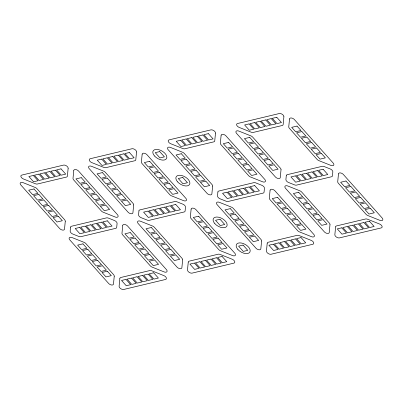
<?xml version="1.0" encoding="UTF-8"?>
<svg xmlns="http://www.w3.org/2000/svg" width="403" height="403" viewBox="0 0 403 403"><rect width="100%" height="100%" fill="white"/><g stroke="black" fill="none" stroke-linecap="round" stroke-linejoin="round"><path stroke-width="0.6" d="M68.142 168.328L67.392 176.111A3.088 1.733 29.8 0 1 66.445 177.078L37.459 184.005A3.088 1.733 29.8 0 1 35.419 183.753L23.495 179.003A3.088 1.733 29.8 0 1 21.006 176.836A3.088 1.733 29.8 0 1 21.812 175.078L63.473 165.119A3.088 1.733 29.8 0 1 66.571 165.945A3.088 1.733 29.8 0 1 68.142 168.328M65.276 221.302L64.525 229.085A3.088 1.733 29.8 0 1 62.626 230.088A3.088 1.733 29.8 0 1 59.604 228.471L20.855 185.007A3.088 1.733 29.8 0 1 20.437 182.766A3.088 1.733 29.8 0 1 23.142 182.67L35.066 187.42A3.088 1.733 29.8 0 1 37 188.75L64.576 219.68A3.088 1.733 29.8 0 1 65.276 221.302M73.764 170.57L73.014 178.348A3.088 1.733 29.8 0 0 73.714 179.975L101.289 210.905A3.088 1.733 29.8 0 0 103.223 212.23L115.147 216.985A3.088 1.733 29.8 0 0 117.852 216.885A3.088 1.733 29.8 0 0 117.434 214.643L78.686 171.184A3.088 1.733 29.8 0 0 75.663 169.567A3.088 1.733 29.8 0 0 73.764 170.57M70.54 227.211L70.167 231.1A3.088 1.733 29.8 0 0 72.802 234.052L78.761 236.43A3.088 1.733 29.8 0 0 80.802 236.687L115.762 228.33A3.088 1.733 29.8 0 0 116.709 227.357L117.087 223.469A3.088 1.733 29.8 0 0 114.452 220.517L108.493 218.139A3.088 1.733 29.8 0 0 106.452 217.887L71.492 226.244A3.088 1.733 29.8 0 0 70.54 227.211M114.24 276.221L113.49 283.999A3.088 1.733 29.8 0 1 111.591 285.007A3.088 1.733 29.8 0 1 108.568 283.385L69.815 239.926A3.088 1.733 29.8 0 1 69.402 237.684A3.088 1.733 29.8 0 1 72.107 237.589L84.031 242.339A3.088 1.733 29.8 0 1 85.965 243.664L113.54 274.594A3.088 1.733 29.8 0 1 114.24 276.221M122.729 225.489L121.978 233.266A3.088 1.733 29.8 0 0 122.678 234.894L150.254 265.819A3.088 1.733 29.8 0 0 152.188 267.149L164.142 271.914A3.088 1.733 29.8 0 0 166.832 271.788A3.088 1.733 29.8 0 0 166.379 269.542L127.65 226.103A3.088 1.733 29.8 0 0 124.628 224.481A3.088 1.733 29.8 0 0 122.729 225.489M119.862 278.463L119.112 286.241A3.088 1.733 29.8 0 0 120.683 288.629A3.088 1.733 29.8 0 0 123.781 289.45L165.442 279.491A3.088 1.733 29.8 0 0 166.243 277.738A3.088 1.733 29.8 0 0 163.759 275.566L151.835 270.816A3.088 1.733 29.8 0 0 149.795 270.564L120.809 277.491A3.088 1.733 29.8 0 0 119.862 278.463M136.536 151.981L135.791 159.759A3.088 1.733 29.8 0 1 134.839 160.732L105.853 167.658A3.088 1.733 29.8 0 1 103.813 167.401L91.889 162.651A3.088 1.733 29.8 0 1 89.406 160.485A3.088 1.733 29.8 0 1 90.207 158.732L131.867 148.772A3.088 1.733 29.8 0 1 134.97 149.594A3.088 1.733 29.8 0 1 136.536 151.981M133.67 204.956L132.919 212.734A3.088 1.733 29.8 0 1 131.02 213.736A3.088 1.733 29.8 0 1 127.998 212.119L89.249 168.661A3.088 1.733 29.8 0 1 88.831 166.419A3.088 1.733 29.8 0 1 91.536 166.318L103.46 171.074A3.088 1.733 29.8 0 1 105.395 172.398L132.975 203.329A3.088 1.733 29.8 0 1 133.67 204.956M142.158 154.218L141.408 162.001A3.088 1.733 29.8 0 0 142.108 163.623L169.683 194.553A3.088 1.733 29.8 0 0 171.618 195.883L183.541 200.634A3.088 1.733 29.8 0 0 186.246 200.538A3.088 1.733 29.8 0 0 185.833 198.296L147.08 154.833A3.088 1.733 29.8 0 0 144.057 153.216A3.088 1.733 29.8 0 0 142.158 154.218M138.939 210.86L138.561 214.754A3.088 1.733 29.8 0 0 141.196 217.706L147.155 220.083A3.088 1.733 29.8 0 0 149.196 220.335L184.156 211.978A3.088 1.733 29.8 0 0 185.108 211.011L185.481 207.122A3.088 1.733 29.8 0 0 182.846 204.165L176.887 201.792A3.088 1.733 29.8 0 0 174.847 201.535L139.886 209.892A3.088 1.733 29.8 0 0 138.939 210.86M182.635 259.875L181.884 267.652A3.088 1.733 29.8 0 1 179.985 268.655A3.088 1.733 29.8 0 1 176.962 267.038L138.214 223.574A3.088 1.733 29.8 0 1 137.796 221.338A3.088 1.733 29.8 0 1 140.501 221.237L152.425 225.987A3.088 1.733 29.8 0 1 154.359 227.317L181.934 258.247A3.088 1.733 29.8 0 1 182.635 259.875M191.123 209.137L190.372 216.92A3.088 1.733 29.8 0 0 191.072 218.542L218.648 249.472A3.088 1.733 29.8 0 0 220.582 250.802L232.536 255.562A3.088 1.733 29.8 0 0 235.226 255.442A3.088 1.733 29.8 0 0 234.778 253.19L196.044 209.751A3.088 1.733 29.8 0 0 193.022 208.134A3.088 1.733 29.8 0 0 191.123 209.137M188.256 262.111L187.506 269.894A3.088 1.733 29.8 0 0 189.078 272.277A3.088 1.733 29.8 0 0 192.176 273.103L233.841 263.144A3.088 1.733 29.8 0 0 234.642 261.386A3.088 1.733 29.8 0 0 232.153 259.22L220.229 254.469A3.088 1.733 29.8 0 0 218.189 254.212L189.203 261.144A3.088 1.733 29.8 0 0 188.256 262.111M215.494 133.106L214.744 140.889A3.088 1.733 29.8 0 1 213.797 141.856L184.811 148.788A3.088 1.733 29.8 0 1 182.771 148.531L170.847 143.78A3.088 1.733 29.8 0 1 168.358 141.614A3.088 1.733 29.8 0 1 169.164 139.856L210.824 129.897A3.088 1.733 29.8 0 1 213.922 130.723A3.088 1.733 29.8 0 1 215.494 133.106M212.628 186.08L211.877 193.863A3.088 1.733 29.8 0 1 209.978 194.866A3.088 1.733 29.8 0 1 206.956 193.249L168.207 149.785A3.088 1.733 29.8 0 1 167.789 147.543A3.088 1.733 29.8 0 1 170.494 147.448L182.418 152.198A3.088 1.733 29.8 0 1 184.352 153.528L211.928 184.458A3.088 1.733 29.8 0 1 212.628 186.08M221.116 135.348L220.365 143.125A3.088 1.733 29.8 0 0 221.066 144.753L248.641 175.683A3.088 1.733 29.8 0 0 250.575 177.013L262.499 181.763A3.088 1.733 29.8 0 0 265.204 181.662A3.088 1.733 29.8 0 0 264.786 179.421L226.038 135.962A3.088 1.733 29.8 0 0 223.015 134.345A3.088 1.733 29.8 0 0 221.116 135.348M217.892 191.989L217.519 195.878A3.088 1.733 29.8 0 0 220.154 198.835L226.113 201.208A3.088 1.733 29.8 0 0 228.153 201.465L263.114 193.108A3.088 1.733 29.8 0 0 264.061 192.135L264.439 188.246A3.088 1.733 29.8 0 0 261.804 185.294L255.845 182.917A3.088 1.733 29.8 0 0 253.804 182.665L218.844 191.022A3.088 1.733 29.8 0 0 217.892 191.989M261.592 240.999L260.842 248.782A3.088 1.733 29.8 0 1 258.943 249.784A3.088 1.733 29.8 0 1 255.92 248.162L217.167 204.704A3.088 1.733 29.8 0 1 216.754 202.462A3.088 1.733 29.8 0 1 219.459 202.366L231.382 207.117A3.088 1.733 29.8 0 1 233.317 208.447L260.892 239.377A3.088 1.733 29.8 0 1 261.592 240.999M270.081 190.266L269.33 198.044A3.088 1.733 29.8 0 0 270.03 199.671L297.605 230.602A3.088 1.733 29.8 0 0 299.54 231.927L311.494 236.692A3.088 1.733 29.8 0 0 314.184 236.566A3.088 1.733 29.8 0 0 313.73 234.319L275.002 190.881A3.088 1.733 29.8 0 0 271.98 189.264A3.088 1.733 29.8 0 0 270.081 190.266M267.214 243.241L266.464 251.019A3.088 1.733 29.8 0 0 268.035 253.406A3.088 1.733 29.8 0 0 271.133 254.228L312.793 244.268A3.088 1.733 29.8 0 0 313.599 242.515A3.088 1.733 29.8 0 0 311.111 240.349L299.187 235.594A3.088 1.733 29.8 0 0 297.147 235.342L268.161 242.268A3.088 1.733 29.8 0 0 267.214 243.241M283.893 116.759L283.143 124.537A3.088 1.733 29.8 0 1 282.191 125.509L253.205 132.436A3.088 1.733 29.8 0 1 251.165 132.184L239.241 127.429A3.088 1.733 29.8 0 1 236.757 125.262A3.088 1.733 29.8 0 1 237.558 123.509L279.219 113.55A3.088 1.733 29.8 0 1 282.322 114.371A3.088 1.733 29.8 0 1 283.893 116.759M281.022 169.734L280.271 177.511A3.088 1.733 29.8 0 1 278.372 178.519A3.088 1.733 29.8 0 1 275.35 176.897L236.601 133.438A3.088 1.733 29.8 0 1 236.183 131.197A3.088 1.733 29.8 0 1 238.888 131.101L250.812 135.851A3.088 1.733 29.8 0 1 252.746 137.181L280.327 168.106A3.088 1.733 29.8 0 1 281.022 169.734M289.51 119.001L288.76 126.779A3.088 1.733 29.8 0 0 289.46 128.406L317.035 159.331A3.088 1.733 29.8 0 0 318.969 160.661L330.893 165.411A3.088 1.733 29.8 0 0 333.598 165.316A3.088 1.733 29.8 0 0 333.185 163.074L294.437 119.615A3.088 1.733 29.8 0 0 291.409 117.993A3.088 1.733 29.8 0 0 289.51 119.001M286.291 175.643L285.913 179.531A3.088 1.733 29.8 0 0 288.548 182.483L294.512 184.861A3.088 1.733 29.8 0 0 296.548 185.113L331.513 176.756A3.088 1.733 29.8 0 0 332.46 175.789L332.833 171.9A3.088 1.733 29.8 0 0 330.198 168.948L324.239 166.57A3.088 1.733 29.8 0 0 322.199 166.313L287.238 174.67A3.088 1.733 29.8 0 0 286.291 175.643M329.986 224.652L329.236 232.43A3.088 1.733 29.8 0 1 327.337 233.433A3.088 1.733 29.8 0 1 324.314 231.816L285.566 188.357A3.088 1.733 29.8 0 1 285.148 186.115A3.088 1.733 29.8 0 1 287.853 186.015L299.777 190.765A3.088 1.733 29.8 0 1 301.711 192.095L329.291 223.025A3.088 1.733 29.8 0 1 329.986 224.652M338.475 173.915L337.724 181.698A3.088 1.733 29.8 0 0 338.424 183.32L366 214.25A3.088 1.733 29.8 0 0 367.934 215.58L379.888 220.345A3.088 1.733 29.8 0 0 382.578 220.219A3.088 1.733 29.8 0 0 382.13 217.968L343.396 174.529A3.088 1.733 29.8 0 0 340.374 172.912A3.088 1.733 29.8 0 0 338.475 173.915M335.608 226.889L334.858 234.672A3.088 1.733 29.8 0 0 336.429 237.055A3.088 1.733 29.8 0 0 339.528 237.881L381.193 227.922A3.088 1.733 29.8 0 0 381.994 226.164A3.088 1.733 29.8 0 0 379.505 223.997L367.581 219.247A3.088 1.733 29.8 0 0 365.541 218.995L336.555 225.922A3.088 1.733 29.8 0 0 335.608 226.889M33.353 175.461L28.875 176.529L33.57 181.793L38.048 180.725L33.353 175.461M38.89 174.136L34.411 175.209L39.101 180.473L43.579 179.4L38.89 174.136M44.421 172.816L39.942 173.884L44.637 179.149L49.116 178.081L44.421 172.816M49.957 171.492L45.479 172.565L50.168 177.829L54.647 176.756L49.957 171.492M55.488 170.172L51.01 171.24L55.705 176.504L60.183 175.431L55.488 170.172M61.024 168.847L56.546 169.92L61.241 175.179L65.719 174.111L61.024 168.847M101.747 159.114L97.269 160.182L101.964 165.447L106.442 164.374L101.747 159.114M107.284 157.79L102.805 158.863L107.495 164.122L111.974 163.054L107.284 157.79M112.815 156.465L108.342 157.538L113.031 162.802L117.51 161.729L112.815 156.465M118.351 155.145L113.873 156.213L118.568 161.477L123.046 160.409L118.351 155.145M123.887 153.82L119.409 154.893L124.099 160.157L128.577 159.084L123.887 153.82M129.418 152.5L124.94 153.568L129.635 158.832L134.113 157.759L129.418 152.5M180.705 140.239L176.227 141.312L180.922 146.571L185.4 145.503L180.705 140.239M186.241 138.919L181.763 139.987L186.453 145.251L190.931 144.178L186.241 138.919M191.773 137.594L187.294 138.662L191.989 143.926L196.468 142.858L191.773 137.594M197.309 136.269L192.83 137.342L197.52 142.607L201.999 141.534L197.309 136.269M202.84 134.95L198.362 136.018L203.057 141.282L207.535 140.214L202.84 134.95M208.376 133.625L203.898 134.698L208.593 139.957L213.071 138.889L208.376 133.625M249.099 123.892L244.621 124.96L249.316 130.224L253.794 129.156L249.099 123.892M254.636 122.567L250.157 123.64L254.852 128.9L259.325 127.832L254.636 122.567M260.167 121.248L255.693 122.316L260.383 127.58L264.862 126.507L260.167 121.248M265.703 119.923L261.225 120.991L265.92 126.255L270.398 125.187L265.703 119.923M271.239 118.598L266.761 119.671L271.451 124.935L275.929 123.862L271.239 118.598M276.77 117.278L272.292 118.346L276.987 123.61L281.465 122.542L276.77 117.278M159.719 151.588L155.241 152.661L159.931 157.926L164.409 156.853L159.719 151.588M33.998 188.947L28.673 190.216L32.623 194.644L37.947 193.375L33.998 188.947M81.27 177.647L75.95 178.917L79.895 183.345L85.219 182.075L81.27 177.647M102.392 172.595L97.073 173.869L101.017 178.297L106.342 177.023L102.392 172.595M149.669 161.296L144.345 162.57L148.294 166.998L153.614 165.724L149.669 161.296M181.35 153.724L176.03 154.999L179.975 159.422L185.299 158.152L181.35 153.724M228.622 142.425L223.302 143.695L227.247 148.123L232.571 146.853L228.622 142.425M249.744 137.378L244.425 138.647L248.369 143.075L253.694 141.806L249.744 137.378M297.021 126.074L291.696 127.348L295.646 131.776L300.965 130.501L297.021 126.074M38.879 194.417L33.555 195.692L37.504 200.12L42.824 198.845L38.879 194.417M86.151 183.118L80.827 184.393L84.776 188.821L90.096 187.546L86.151 183.118M107.274 178.071L101.949 179.34L105.898 183.768L111.223 182.499L107.274 178.071M154.545 166.771L149.221 168.041L153.17 172.469L158.495 171.199L154.545 166.771M186.231 159.195L180.907 160.47L184.856 164.898L190.176 163.623L186.231 159.195M233.503 147.896L228.179 149.17L232.128 153.598L237.453 152.324L233.503 147.896M254.625 142.848L249.301 144.118L253.25 148.546L258.575 147.276L254.625 142.848M301.897 131.549L296.573 132.819L300.522 137.247L305.847 135.977L301.897 131.549M43.756 199.888L38.431 201.162L42.38 205.59L47.705 204.316L43.756 199.888M91.028 188.589L85.708 189.863L89.652 194.291L94.977 193.017L91.028 188.589M112.15 183.541L106.83 184.816L110.775 189.244L116.099 187.969L112.15 183.541M159.427 172.242L154.102 173.512L158.052 177.94L163.371 176.67L159.427 172.242M191.108 164.666L185.788 165.94L189.732 170.368L195.057 169.094L191.108 164.666M238.38 153.367L233.06 154.641L237.004 159.069L242.329 157.795L238.38 153.367M259.502 148.319L254.182 149.594L258.127 154.022L263.451 152.747L259.502 148.319M306.779 137.02L301.454 138.294L305.403 142.722L310.723 141.448L306.779 137.02M48.637 205.364L43.312 206.633L47.262 211.061L52.581 209.792L48.637 205.364M95.909 194.065L90.584 195.334L94.534 199.762L99.858 198.488L95.909 194.065M117.031 189.012L111.707 190.287L115.656 194.714L120.981 193.44L117.031 189.012M164.303 177.713L158.978 178.987L162.928 183.415L168.252 182.141L164.303 177.713M195.989 170.142L190.664 171.411L194.614 175.839L199.933 174.57L195.989 170.142M243.261 158.842L237.936 160.112L241.886 164.54L247.21 163.27L243.261 158.842M264.383 153.79L259.058 155.064L263.008 159.492L268.333 158.218L264.383 153.79M311.655 142.491L306.33 143.765L310.28 148.193L315.604 146.919L311.655 142.491M182.771 177.446L178.292 178.519L182.987 183.783L187.466 182.71L182.771 177.446M53.513 210.834L48.194 212.104L52.138 216.532L57.463 215.262L53.513 210.834M100.785 199.535L95.466 200.805L99.41 205.233L104.735 203.963L100.785 199.535M121.908 194.488L116.588 195.757L120.532 200.185L125.857 198.911L121.908 194.488M169.184 183.184L163.86 184.458L167.809 188.886L173.129 187.612L169.184 183.184M200.865 175.612L195.546 176.887L199.49 181.315L204.815 180.04L200.865 175.612M248.137 164.313L242.818 165.583L246.762 170.011L252.087 168.741L248.137 164.313M269.259 159.266L263.94 160.535L267.884 164.963L273.209 163.694L269.259 159.266M316.536 147.966L311.212 149.236L315.161 153.664L320.481 152.394L316.536 147.966M58.395 216.305L53.07 217.58L57.019 222.008L62.339 220.733L58.395 216.305M105.667 205.006L100.342 206.281L104.291 210.709L109.616 209.434L105.667 205.006M126.789 199.959L121.464 201.228L125.414 205.656L130.738 204.386L126.789 199.959M174.061 188.659L168.736 189.929L172.686 194.357L178.01 193.087L174.061 188.659M205.747 181.083L200.422 182.358L204.371 186.785L209.691 185.511L205.747 181.083M253.019 169.784L247.694 171.058L251.643 175.486L256.968 174.212L253.019 169.784M274.141 164.736L268.816 166.006L272.766 170.434L278.09 169.164L274.141 164.736M321.413 153.437L316.088 154.707L320.037 159.135L325.362 157.865L321.413 153.437M79.683 227.423L75.205 228.496L79.9 233.76L84.378 232.687L79.683 227.423M85.219 226.103L80.741 227.171L85.431 232.435L89.909 231.367L85.219 226.103M90.751 224.778L86.272 225.851L90.967 231.115L95.446 230.042L90.751 224.778M96.287 223.458L91.808 224.526L96.503 229.791L100.977 228.718L96.287 223.458M101.823 222.134L97.345 223.207L102.035 228.466L106.513 227.398L101.823 222.134M107.354 220.809L102.876 221.882L107.571 227.146L112.049 226.073L107.354 220.809M148.077 211.076L143.599 212.149L148.294 217.408L152.772 216.34L148.077 211.076M153.614 209.751L149.135 210.824L153.83 216.089L158.308 215.016L153.614 209.751M159.15 208.432L154.671 209.5L159.361 214.764L163.84 213.696L159.15 208.432M164.681 207.107L160.203 208.18L164.898 213.444L169.376 212.371L164.681 207.107M170.217 205.787L165.739 206.855L170.429 212.119L174.907 211.046L170.217 205.787M175.748 204.462L171.27 205.535L175.965 210.794L180.443 209.726L175.748 204.462M227.035 192.206L222.557 193.274L227.252 198.538L231.73 197.465L227.035 192.206M232.571 190.881L228.093 191.949L232.783 197.213L237.261 196.145L232.571 190.881M238.102 189.556L233.624 190.629L238.319 195.893L242.797 194.82L238.102 189.556M243.639 188.236L239.16 189.304L243.855 194.568L248.334 193.5L243.639 188.236M249.175 186.911L244.697 187.984L249.386 193.244L253.865 192.176L249.175 186.911M254.706 185.592L250.228 186.66L254.923 191.924L259.401 190.851L254.706 185.592M295.429 175.854L290.956 176.927L295.646 182.186L300.124 181.118L295.429 175.854M300.965 174.534L296.487 175.602L301.182 180.866L305.66 179.793L300.965 174.534M306.502 173.209L302.023 174.277L306.713 179.542L311.192 178.474L306.502 173.209M312.033 171.885L307.554 172.958L312.249 178.222L316.728 177.149L312.033 171.885M317.569 170.565L313.091 171.633L317.781 176.897L322.259 175.829L317.569 170.565M323.1 169.24L318.622 170.313L323.317 175.577L327.795 174.504L323.1 169.24M82.953 243.85L77.628 245.125L81.577 249.553L86.902 248.278L82.953 243.85M130.224 232.551L124.905 233.826L128.849 238.254L134.174 236.979L130.224 232.551M151.347 227.504L146.027 228.773L149.971 233.201L155.296 231.932L151.347 227.504M198.619 216.204L193.299 217.474L197.243 221.902L202.568 220.632L198.619 216.204M230.304 208.628L224.98 209.903L228.929 214.331L234.254 213.056L230.304 208.628M277.576 197.329L272.257 198.603L276.201 203.031L281.526 201.757L277.576 197.329M298.699 192.281L293.379 193.556L297.323 197.984L302.648 196.709L298.699 192.281M345.97 180.982L340.651 182.257L344.595 186.685L349.92 185.41L345.97 180.982M87.834 249.326L82.509 250.595L86.459 255.023L91.778 253.754L87.834 249.326M135.106 238.022L129.781 239.296L133.731 243.724L139.05 242.45L135.106 238.022M156.228 232.974L150.903 234.249L154.853 238.677L160.172 237.402L156.228 232.974M203.5 221.675L198.175 222.95L202.125 227.378L207.449 226.103L203.5 221.675M235.186 214.104L229.861 215.373L233.811 219.801L239.13 218.532L235.186 214.104M282.458 202.805L277.133 204.074L281.082 208.502L286.402 207.233L282.458 202.805M303.58 197.752L298.255 199.027L302.205 203.455L307.529 202.18L303.58 197.752M350.852 186.453L345.527 187.727L349.477 192.155L354.801 190.881L350.852 186.453M220.013 219.217L215.534 220.29L220.229 225.554L224.708 224.481L220.013 219.217M92.71 254.797L87.386 256.066L91.335 260.494L96.66 259.225L92.71 254.797M139.982 243.498L134.662 244.767L138.607 249.195L143.931 247.926L139.982 243.498M161.104 238.445L155.785 239.72L159.729 244.147L165.054 242.873L161.104 238.445M208.376 227.146L203.057 228.42L207.001 232.848L212.326 231.574L208.376 227.146M240.062 219.575L234.737 220.849L238.687 225.277L244.011 224.003L240.062 219.575M287.334 208.275L282.014 209.545L285.959 213.973L291.283 212.703L287.334 208.275M308.456 203.228L303.137 204.497L307.081 208.925L312.406 207.656L308.456 203.228M355.728 191.929L350.409 193.198L354.353 197.626L359.678 196.352L355.728 191.929M97.591 260.267L92.267 261.542L96.216 265.97L101.536 264.695L97.591 260.267M144.863 248.968L139.539 250.243L143.488 254.671L148.808 253.396L144.863 248.968M165.986 243.921L160.661 245.19L164.61 249.618L169.93 248.349L165.986 243.921M213.258 232.622L207.933 233.891L211.882 238.319L217.207 237.05L213.258 232.622M244.943 225.045L239.619 226.32L243.568 230.748L248.888 229.473L244.943 225.045M292.215 213.746L286.891 215.021L290.84 219.449L296.16 218.174L292.215 213.746M313.338 208.699L308.013 209.968L311.962 214.396L317.287 213.127L313.338 208.699M360.609 197.399L355.285 198.669L359.234 203.097L364.559 201.827L360.609 197.399M102.468 265.738L97.143 267.013L101.093 271.441L106.417 270.166L102.468 265.738M149.74 254.439L144.42 255.714L148.364 260.142L153.689 258.867L149.74 254.439M170.862 249.392L165.542 250.666L169.487 255.094L174.811 253.819L170.862 249.392M218.134 238.092L212.814 239.362L216.759 243.79L222.083 242.52L218.134 238.092M249.82 230.521L244.495 231.79L248.444 236.218L253.769 234.944L249.82 230.521M297.092 219.217L291.772 220.491L295.716 224.919L301.041 223.645L297.092 219.217M318.214 214.169L312.894 215.444L316.839 219.872L322.163 218.597L318.214 214.169M365.486 202.87L360.166 204.145L364.116 208.573L369.435 207.298L365.486 202.87M107.349 271.214L102.024 272.483L105.974 276.911L111.293 275.642L107.349 271.214M154.621 259.915L149.296 261.184L153.246 265.612L158.565 264.343L154.621 259.915M175.743 254.862L170.419 256.137L174.368 260.565L179.693 259.29L175.743 254.862M223.015 243.563L217.691 244.838L221.64 249.266L226.965 247.991L223.015 243.563M254.701 235.992L249.376 237.261L253.326 241.689L258.645 240.42L254.701 235.992M301.973 224.693L296.648 225.962L300.598 230.39L305.917 229.121L301.973 224.693M323.095 219.64L317.771 220.915L321.72 225.342L327.045 224.068L323.095 219.64M370.367 208.341L365.042 209.615L368.992 214.043L374.316 212.769L370.367 208.341M243.069 245.074L238.591 246.147L243.281 251.412L247.759 250.339L243.069 245.074M126.013 279.39L121.535 280.458L126.23 285.722L130.708 284.654L126.013 279.39M131.549 278.065L127.071 279.138L131.766 284.402L136.239 283.329L131.549 278.065M137.08 276.745L132.607 277.813L137.297 283.077L141.775 282.004L137.08 276.745M142.617 275.42L138.138 276.493L142.833 281.752L147.312 280.684L142.617 275.42M148.153 274.095L143.675 275.168L148.364 280.433L152.843 279.36L148.153 274.095M153.684 272.776L149.206 273.844L153.901 279.108L158.379 278.04L153.684 272.776M194.412 263.038L189.934 264.111L194.624 269.375L199.102 268.302L194.412 263.038M199.943 261.718L195.465 262.786L200.16 268.05L204.638 266.982L199.943 261.718M205.48 260.393L201.001 261.466L205.691 266.731L210.17 265.658L205.48 260.393M211.011 259.074L206.532 260.142L211.227 265.406L215.706 264.333L211.011 259.074M216.547 257.749L212.069 258.822L216.764 264.081L221.237 263.013L216.547 257.749M222.083 256.424L217.605 257.497L222.295 262.761L226.773 261.688L222.083 256.424M273.365 244.168L268.887 245.236L273.582 250.5L278.06 249.432L273.365 244.168M278.901 242.843L274.423 243.916L279.118 249.18L283.591 248.107L278.901 242.843M284.437 241.523L279.959 242.591L284.649 247.855L289.127 246.787L284.437 241.523M289.969 240.198L285.49 241.271L290.185 246.53L294.664 245.462L289.969 240.198M295.505 238.878L291.026 239.946L295.716 245.21L300.195 244.137L295.505 238.878M301.036 237.553L296.558 238.621L301.253 243.886L305.731 242.818L301.036 237.553M341.764 227.821L337.286 228.889L341.976 234.153L346.454 233.08L341.764 227.821M347.295 226.496L342.817 227.564L347.512 232.828L351.99 231.76L347.295 226.496M352.832 225.171L348.353 226.244L353.043 231.508L357.521 230.435L352.832 225.171M358.363 223.851L353.884 224.919L358.579 230.184L363.058 229.116L358.363 223.851M363.899 222.527L359.421 223.6L364.116 228.864L368.594 227.791L363.899 222.527M369.435 221.207L364.957 222.275L369.647 227.539L374.125 226.466L369.435 221.207M214.839 223.65A7.722 4.332 29.8 0 0 226.793 226.274A7.722 4.332 29.8 0 0 218.728 217.232A7.722 4.332 29.8 0 0 214.839 223.65M177.597 181.874A7.722 4.332 29.8 0 0 189.551 184.503A7.722 4.332 29.8 0 0 181.486 175.461A7.722 4.332 29.8 0 0 177.597 181.874M237.896 249.502A7.722 4.332 29.8 0 0 249.85 252.132A7.722 4.332 29.8 0 0 241.785 243.09A7.722 4.332 29.8 0 0 237.896 249.502M154.545 156.021A7.722 4.332 29.8 0 0 166.499 158.646A7.722 4.332 29.8 0 0 158.434 149.604A7.722 4.332 29.8 0 0 154.545 156.021"/></g></svg>
